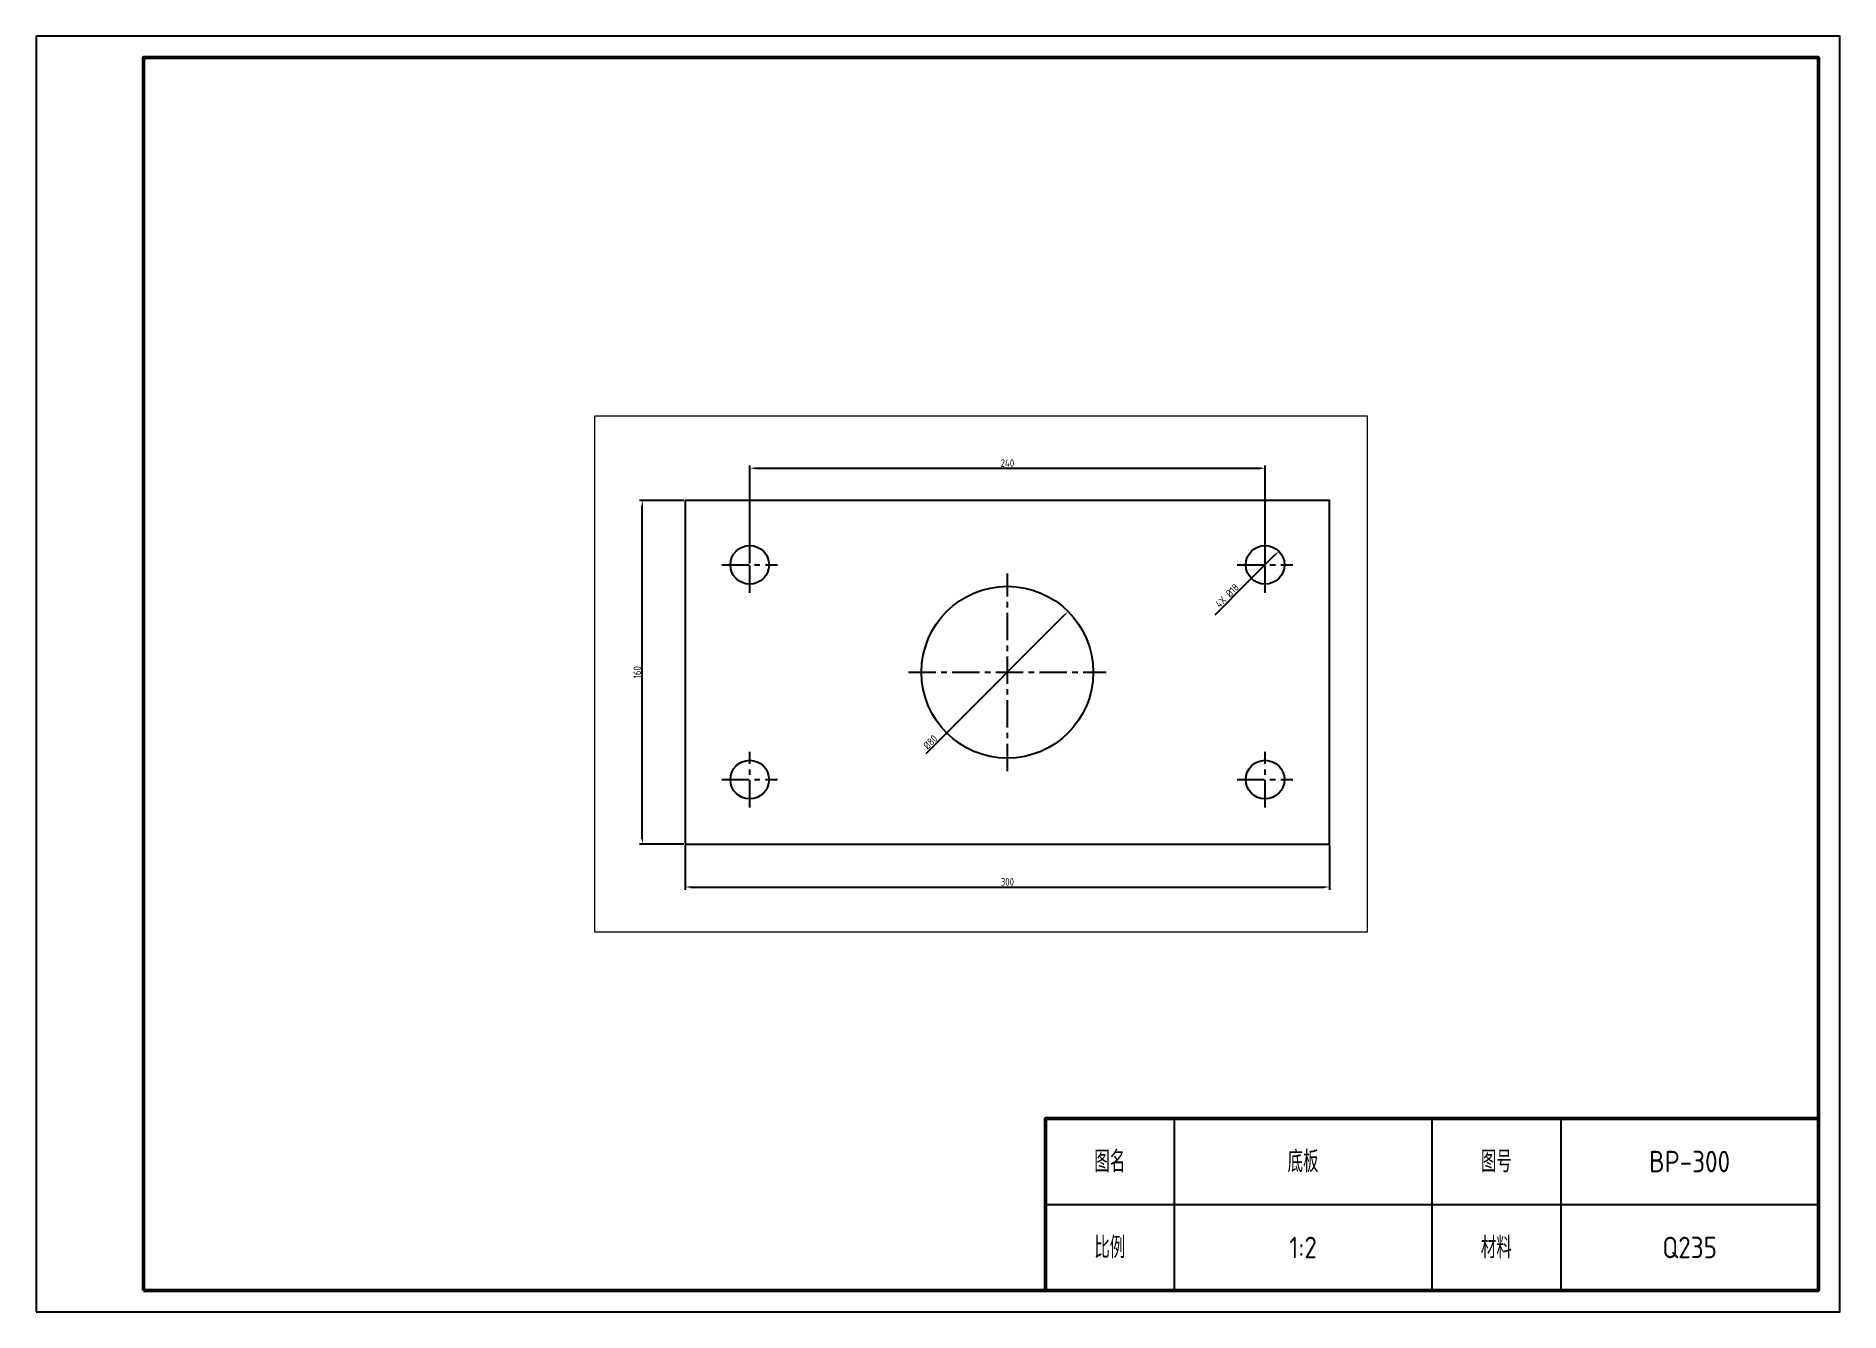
# Paper-space layout 'A3' of a CAD drawing. Header units: millimetres. Extents: x 0 to 420, y 0 to 297.
# The model-space entities are those that its viewports show. They can reach past a viewport. Long polylines and large blocks are cut down to what shows.
import ezdxf
from ezdxf.enums import TextEntityAlignment as Align

# ---------------------------------------------------------------- set-up
doc = ezdxf.new("R2010")
doc.units = ezdxf.units.MM
doc.linetypes.add('CENTER', pattern=[5.08, 3.175, -0.635, 0.635, -0.635])
for name, color, linetype in [('BORDER', 7, 'Continuous'), ('CENTER', 1, 'CENTER'), ('DIM', 3, 'Continuous'), ('OUTLINE', 7, 'Continuous'), ('TITLE', 7, 'Continuous'), ('VPORT', 7, 'Continuous')]:
    doc.layers.add(name, color=color, linetype=linetype)
doc.styles.get("Standard").update_dxf_attribs({"font": 'gbenor.shx', "bigfont": 'gbcbig.shx'})
doc.dimstyles.new('EZDXF', dxfattribs={"dimtxt": 3.5, "dimasz": 2.5, "dimexe": 1.25, "dimexo": 0.625, "dimtad": 1, "dimdec": 0, "dimzin": 12, "dimdsep": 46, "dimtxsty": 'Standard', "dimcen": 2.5, "dimazin": 3, "dimtfac": 0.5, "dimtmove": 2, "dimatfit": 3})

msp = doc.modelspace()

# ---------------------------------------------------------------- linework, layer by layer
at = {"layer": 'CENTER'}
for p, q in [((30, 117), (30, 143)), ((270, 117), (270, 143)), ((17, 130), (43, 130)), ((150, 34), (150, 126)), ((257, 130), (283, 130)), ((104, 80), (196, 80)), ((30, 17), (30, 43)), ((270, 17), (270, 43)), ((17, 30), (43, 30)), ((257, 30), (283, 30))]:
    msp.add_line(p, q, dxfattribs=at)
at = {"layer": 'OUTLINE'}
msp.add_lwpolyline([(0, 0), (300, 0), (300, 160), (0, 160)], close=True, dxfattribs=at)
for centre, radius in [((30, 130), 9), ((270, 130), 9), ((150, 80), 40), ((30, 30), 9), ((270, 30), 9)]:
    msp.add_circle(centre, radius, dxfattribs=at)

# ---------------------------------------------------------------- dimensions: what is measured, and where the dimension line sits
at = {"layer": 'DIM'}
for base, p1, p2 in [((30, 175), (30, 130), (270, 130)), ((0, -20), (0, 0), (300, 0))]:
    msp.add_linear_dim(base=base, p1=p1, p2=p2, dimstyle='EZDXF', dxfattribs=at).render()
msp.add_linear_dim(base=(-20, 0), p1=(0, 0), p2=(0, 160), angle=90, dimstyle='EZDXF', dxfattribs=at).render()
msp.add_diameter_dim_2p(p1=(276.36, 136.36), p2=(263.64, 123.64), text='4X <>', dimstyle='EZDXF', dxfattribs=at).render()
msp.add_diameter_dim_2p(p1=(178.28, 108.28), p2=(121.72, 51.72), dimstyle='EZDXF', dxfattribs=at).render()

psp = doc.layouts.new('A3')

# ---------------------------------------------------------------- linework, layer by layer
at = {"layer": 'BORDER'}
psp.add_lwpolyline([(0, 0), (420, 0), (420, 297), (0, 297)], close=True, dxfattribs=at)
at = {"layer": 'BORDER', "lineweight": 50}
psp.add_lwpolyline([(25, 5), (415, 5), (415, 292), (25, 292)], close=True, dxfattribs=at)
at = {"layer": 'TITLE'}
for p, q in [((235, 45), (415, 45)), ((235, 45), (235, 5)), ((265, 45), (265, 5)), ((325, 45), (325, 5)), ((355, 45), (355, 5)), ((415, 45), (415, 5)), ((235, 25), (415, 25)), ((235, 5), (415, 5))]:
    psp.add_line(p, q, dxfattribs=at)
at = {"layer": 'TITLE', "lineweight": 50}
psp.add_lwpolyline([(235, 5), (415, 5), (415, 45), (235, 45)], close=True, dxfattribs=at)

# ---------------------------------------------------------------- texts
at = {"layer": 'TITLE'}
for s, p in [('图名', (250, 35)), ('底板', (295, 35)), ('图号', (340, 35)), ('BP-300', (385, 35)), ('比例', (250, 15)), ('1:2', (295, 15)), ('材料', (340, 15)), ('Q235', (385, 15))]:
    psp.add_text(s, height=5, dxfattribs=at).set_placement(p, align=Align.MIDDLE_CENTER)

# ---------------------------------------------------------------- viewports
at = {"layer": 'VPORT'}
psp.add_viewport(center=(220, 148.5), size=(180, 120), view_center_point=(137.69, 79.18), view_height=240, dxfattribs=at)

doc.saveas('drawing.dxf')
